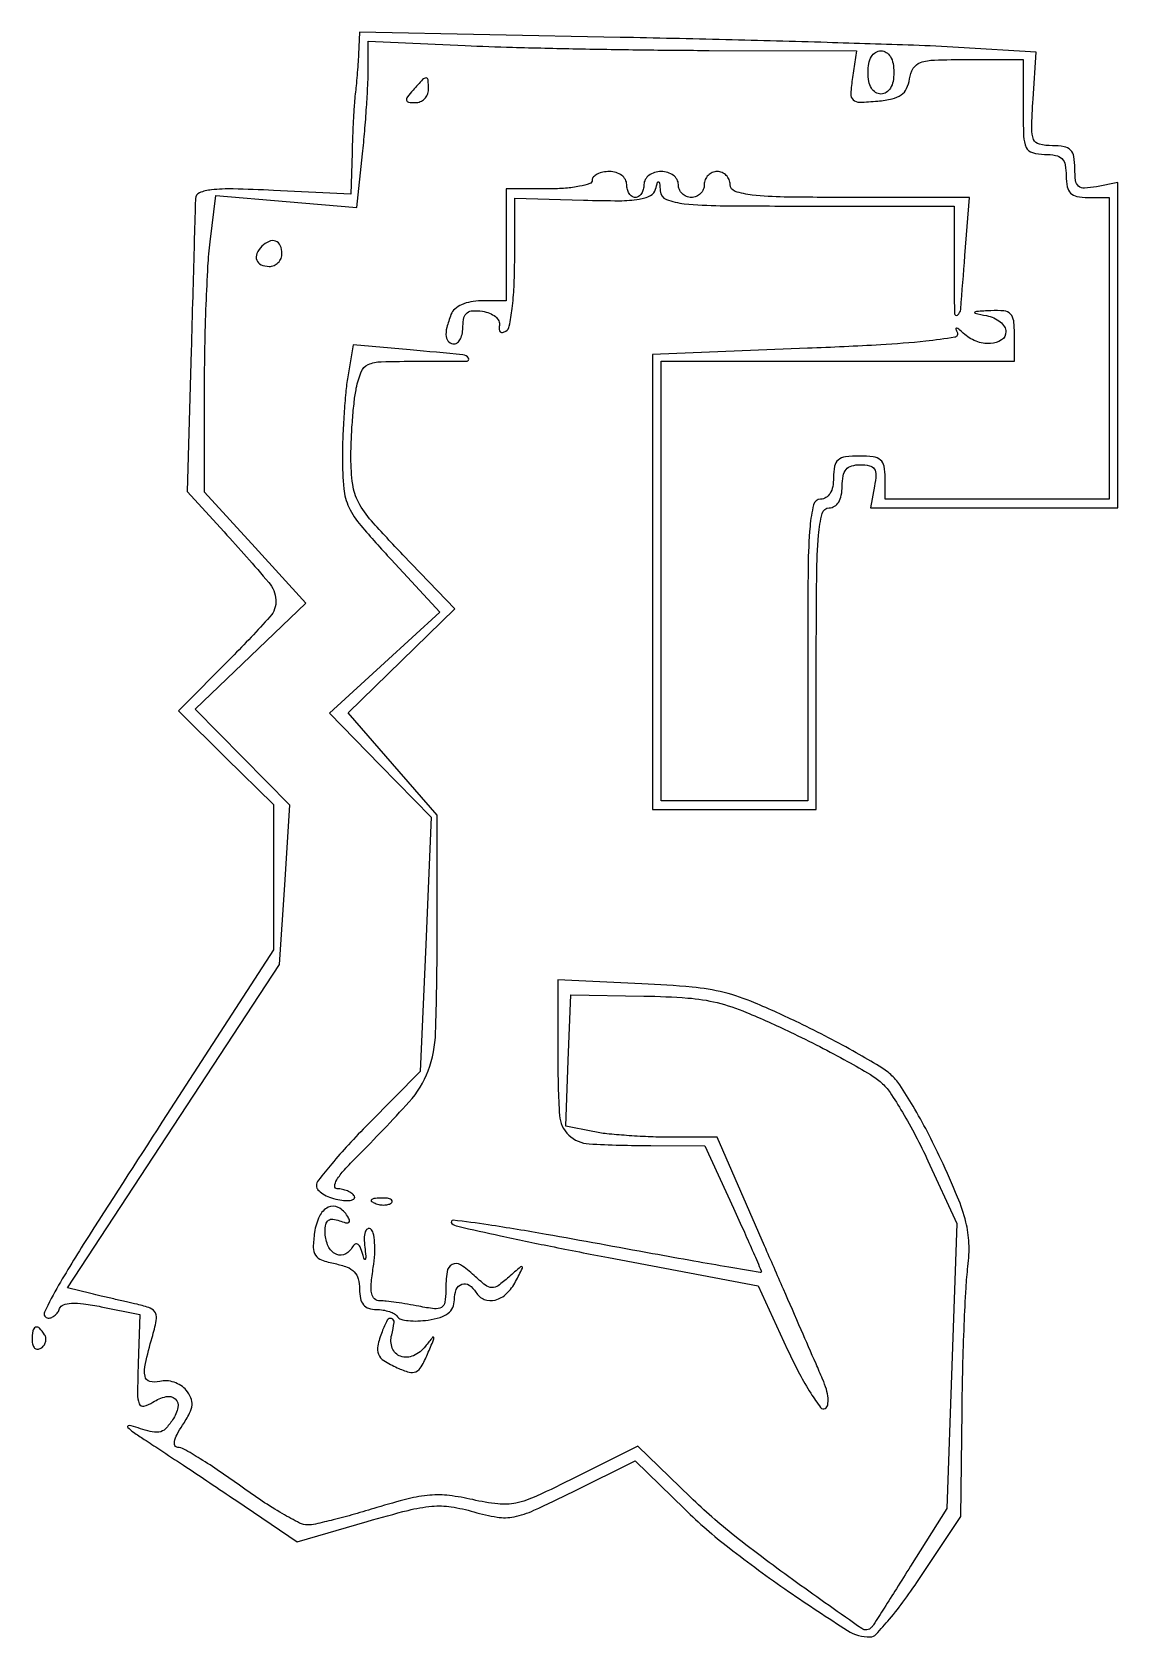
# Model space of a CAD drawing. Extents: x 6 to 132, y 0 to 186.
import ezdxf

# ---------------------------------------------------------------- set-up
doc = ezdxf.new("R2010")
doc.units = 0

msp = doc.modelspace()

# ---------------------------------------------------------------- linework, layer by layer
for points in [[(43.875, 183.590524, -0.004889), (43.808939, 182.452681, -0.003435), (43.713281, 181.173466, -0.003466), (43.604806, 179.950124, -0.007246), (43.5, 179, 0.013791), (43.395361, 177.92211, 0.003542), (43.286719, 176.175157, 0.003603), (43.191211, 174.179452, 0.003655), (43.125, 172.192024), (43, 167.384048), (34, 167.814343, 0.00593), (29.339797, 167.981787, 0.031968), (26.807413, 167.880799, 0.069594), (25.420561, 167.537389, 0.297349), (24.95469, 166.872319, 0.001218), (24.924026, 165.869544, 0.000028), (24.790505, 161.115621, 0.000063), (24.635104, 155.546732, 0.000042), (24.459389, 149.202135), (24.009399, 132.90427), (28.285151, 128.202135, -0.007091), (33.461056, 122.345316, -0.163742), (34.287165, 120.306495, -0.201372), (33.604781, 118.359236, -0.011612), (29.163778, 113.665247), (22.992733, 107.438857), (28.496366, 102.003589), (34, 96.56832), (34, 88.136939), (34, 79.705558), (21.638457, 60.602779, 0.001005), (12.617587, 46.600848, 0.010651), (9.073746, 40.807934, 0.022843), (7.442199, 37.689558, 0.548628), (7.881483, 37, 0.104093), (8.272806, 37.08236, 0.070348), (8.661591, 37.323593, 0.066476), (8.98895, 37.680505, 0.072057), (9.200531, 38.101592, -0.230283), (9.633013, 38.543672, -0.074777), (10.554849, 38.725191, -0.044934), (11.981167, 38.661448, -0.015195), (14.033864, 38.319949), (18.5, 37.436713), (18.314074, 31.749897, 0.005279), (18.235511, 28.199621, 0.09357), (18.434283, 27.075597, 0.379853), (18.964646, 26.797368, 0.079), (20.018595, 27.243686, -0.07987), (21.553378, 27.890493, -0.246776), (22.611162, 27.626653, -0.27301), (22.924179, 26.647596, -0.090007), (22.307688, 25.202036, -0.046514), (21.474203, 24.162031, -0.16681), (20.726621, 23.78073, -0.103602), (19.691815, 23.848496, -0.01256), (17.5, 24.519258, 0.172437), (17.157446, 24.512606, 0.536284), (17.115625, 24.330187, 0.049583), (17.764229, 23.76979, 0.01062), (19, 22.938352, -0.003062), (20.816827, 21.755472, -0.000921), (23.566386, 19.933974, -0.000923), (26.643695, 17.878986, -0.001002), (29.630249, 15.867937), (36.760499, 11.045871), (44.898883, 13.411933, -0.008341), (49.631086, 14.702512, -0.039977), (52.385603, 15.174363, -0.059565), (54.635217, 15.108548, -0.034927), (57.268633, 14.525015, 0.03316), (59.968788, 13.916683, 0.089118), (61.929833, 13.960748, 0.056904), (64.219931, 14.704236, 0.007857), (68.749603, 16.855107), (75.999207, 20.438178), (81.749603, 14.82076, 0.028318), (86.877738, 10.34947, 0.01446), (93.775334, 5.304041, 0.008953), (100.640136, 0.760002, 0.147099), (103.260229, 0.021565, 0.204335), (103.949511, 0.329804, 0.012052), (105.498912, 2.08551, 0.016611), (107.272382, 4.343733, 0.011359), (109.140322, 7.017477), (113.780644, 13.991823), (113.914322, 26.245911, -0.003669), (114.00596, 31.267401, -0.003815), (114.1706, 36.222236, -0.003675), (114.377186, 40.505294, -0.016577), (114.599039, 43, 0.03989), (114.712745, 45.698781, 0.052461), (114.363024, 48.137059, 0.036924), (113.400615, 51.03056, 0.010113), (111.460432, 55.43251, 0.011833), (109.89119, 58.607572, 0.013213), (108.227349, 61.588287, 0.012588), (106.684265, 64.045618, 0.065582), (105.635394, 65.249079, 0.044826), (104.314744, 66.218795, 0.007727), (101.630397, 67.785528, 0.008356), (98.410822, 69.528325, 0.007383), (95, 71.2381, 0.011844), (89.83176, 73.584737, 0.039573), (86.303411, 74.76742, 0.03872), (82.59337, 75.39251, 0.010983), (76.75, 75.787838), (67, 76.232615), (67, 67.232939, 0.015381), (67.20679, 60.512267, 0.189882), (68.269873, 58.235349, 0.177799), (70.632635, 57.217493, 0.013169), (77.780389, 57.013655), (84.060777, 57), (87.385947, 49.75, -0.001903), (88.653231, 46.958899, -0.003114), (89.70334, 44.583059, -0.000459), (90.617472, 42.474228, -0.253999), (90.605558, 42.341265, -0.295936), (90.487058, 42.289972, -0.0002), (86.859133, 42.902822, -0.002134), (82.800446, 43.607943, -0.001291), (78, 44.475853, 0.001226), (65.646602, 46.710993, 0.006644), (58.925996, 47.818039, 0.008174), (54.875603, 48.362511, 0.739605), (54.713719, 47.994529, 0.123315), (55.394929, 47.651734, 0.001425), (60.373296, 46.549051, 0.004246), (66.159492, 45.336112, 0.002746), (72.876225, 44.025883), (90.252449, 40.73527), (93.670991, 33.336285, 0.012627), (95.049252, 30.540852, 0.02131), (96.360959, 28.281096, 0.017076), (97.505503, 26.617753, 0.39003), (98.027825, 26.517197, 0.20763), (98.326083, 26.945964, 0.071202), (98.369494, 27.717964, 0.05219), (98.172547, 28.740491, 0.028788), (97.733059, 29.936585, 0.000349), (96.969468, 31.691626, 0.00004), (95.246586, 35.643092, 0.000048), (93.196275, 40.343256, 0.000039), (91, 45.375621), (85.5, 57.975165), (79.875, 57.987583, -0.009615), (77.489401, 58.038728, -0.008157), (74.972722, 58.182277, -0.008245), (72.684222, 58.388289, -0.022786), (71.085329, 58.632934), (67.920657, 59.265869), (68.210329, 66.882934), (68.5, 74.5), (77, 74.359432, -0.013844), (82.090314, 74.134182, -0.042371), (85.5, 73.595822, -0.039678), (88.887862, 72.47085, -0.011012), (94, 70.176001, -0.00735), (97.40523, 68.494553, -0.008415), (100.607906, 66.785499, -0.007712), (103.272907, 65.250962, -0.046683), (104.558828, 64.311078, -0.064211), (105.560072, 63.165077, -0.013236), (106.995242, 60.892976, -0.013717), (108.530476, 58.144887, -0.012532), (109.961884, 55.233625), (113.306111, 47.978231), (112.720236, 31.453552), (112.134362, 14.928872), (107.930868, 8.214436, -0.000825), (106.297462, 5.614873, -0.001261), (104.871174, 3.365827, -0.000428), (103.631952, 1.426273, -0.034354), (103.41767, 1.137317, -0.385653), (102.26892, 0.989614, -0.0036), (94.711336, 6.333628, -0.011233), (87.503418, 11.758095, -0.025726), (82.389519, 16.234731), (76.279039, 22.165665), (69.022276, 18.511218, -0.008506), (64.531044, 16.34444, -0.054949), (62.148065, 15.547577, -0.080906), (60.053059, 15.439671, -0.029969), (57.132757, 15.940722, 0.028198), (54.422299, 16.415651, 0.049941), (52.1555, 16.454827, 0.040933), (49.638815, 16.037473, 0.01325), (46, 15.019976, -0.006061), (43.397617, 14.251784, -0.007488), (40.954087, 13.601914, -0.006292), (38.892076, 13.113932, -0.053768), (37.950083, 13.007639, -0.121336), (37.034402, 13.228388, -0.01204), (35.03881, 14.324119, -0.014611), (32.697494, 15.777151, -0.011098), (30.215845, 17.5, 0.008079), (27.764465, 19.223857, 0.011308), (25.516004, 20.678125, 0.007814), (23.606131, 21.812262, 0.130799), (22.900752, 22, -0.292971), (22.578506, 22.206545, -0.161973), (22.525347, 22.689366, -0.068894), (22.81787, 23.493059, -0.023354), (23.451893, 24.566924, 0.02513), (24.266252, 25.95748, 0.093543), (24.558018, 26.924618, 0.130129), (24.430852, 27.752855, 0.07051), (23.88676, 28.636446, 0.078261), (23.274364, 29.175587, 0.060731), (22.47145, 29.557861, 0.061277), (21.608593, 29.733344, 0.083698), (20.819857, 29.663142, -0.126167), (19.665235, 29.657635, -0.296102), (19.103593, 30.261965, -0.100484), (19.143287, 31.718387, -0.01294), (19.929784, 34.755173, 0.018689), (20.412546, 36.71159, 0.159188), (20.313559, 37.59829, 0.200696), (19.721256, 38.147611, 0.032389), (18.179784, 38.602374, -0.001031), (16.958666, 38.880814, -0.000601), (15.494776, 39.21964, -0.0006), (14.029242, 39.562558, -0.001016), (12.80243, 39.853803), (10.104861, 40.5), (22.405252, 59.263011), (34.705644, 78.026022), (35.310829, 87.263011), (35.916014, 96.5), (30.426297, 102.061042), (24.936579, 107.622085), (31.357283, 113.787562), (37.777987, 119.953039), (31.888994, 126.379837), (26, 132.806636), (26.008692, 144.653318, -0.004761), (26.059242, 149.581675, -0.004523), (26.203744, 154.593254, -0.004493), (26.411417, 159.022033, -0.015918), (26.660494, 161.855632), (27.303603, 167.211264), (35.501273, 166.528402), (43.698943, 165.84554), (44.349471, 172.069461, 0.00492), (44.598533, 174.702725, 0.004268), (44.808907, 177.468203, 0.004297), (44.956507, 179.975754, 0.012551), (45, 181.708182), (45, 185.122982), (56.25, 184.619625, 0.004408), (61.753008, 184.421995, 0.001816), (69.211625, 184.247053, 0.001796), (77.215077, 184.117171, 0.002307), (84.576807, 184.058134), (101.653614, 184), (101.20265, 180.927382, 0.020877), (101.004457, 179.028208, 0.223134), (101.282419, 178.32585, 0.198785), (102.02217, 178.045356, 0.016325), (104.125843, 178.177382, 0.030832), (105.816806, 178.445012, 0.097747), (106.861004, 178.903191, 0.13017), (107.484146, 179.637706, 0.076043), (107.819551, 180.75, -0.100511), (108.258113, 181.984188, -0.178683), (109.089408, 182.650102, -0.072806), (110.716899, 182.9402, -0.00776), (114.569551, 183), (121, 183), (121, 177.5, 0.008616), (121.058601, 174.099576, 0.098356), (121.363636, 172.8, 0.221767), (122.070774, 172.19502, 0.067911), (123.5, 172, -0.045527), (124.768514, 171.884257, -0.152009), (125.5, 171.5, -0.152009), (125.884257, 170.768514, -0.045527), (126, 169.5, 0.045527), (126.115743, 168.231486, 0.152009), (126.5, 167.5, 0.152009), (127.231486, 167.115743, 0.045527), (128.5, 167), (131, 167), (131, 149.5), (131, 132), (118, 132), (105, 132), (105, 134.5, 0.047675), (104.873428, 135.824437, 0.173074), (104.45, 136.541667, 0.144586), (103.613599, 136.902765, 0.030103), (102, 137, 0.030103), (100.386401, 136.902765, 0.144586), (99.55, 136.541667, 0.173074), (99.126572, 135.824437, 0.047675), (99, 134.5, -0.04716), (98.90137, 133.456621, -0.088208), (98.6, 132.666667, -0.118484), (98.11998, 132.177821, -0.140575), (97.5, 132, 0.346303), (96.682219, 131.356419, 0.037964), (96.271429, 128.833333, 0.018821), (96.049641, 124.203576, 0.002558), (96, 114.5), (96, 97), (87.5, 97), (79, 97), (79, 122.5), (79, 148), (99.5, 148), (120, 148), (120, 151, 0.028492), (119.904493, 152.674684, 0.164251), (119.532182, 153.466486, 0.180079), (118.777148, 153.830587, 0.035634), (117.25, 153.863818, 0.002047), (115.598669, 153.775265, 0.200802), (115.392379, 153.674595, 0.574721), (115.431321, 153.558172, 0.00362), (116.75, 153.294267, -0.058152), (117.610389, 153.022023, -0.067395), (118.339062, 152.568006, -0.078312), (118.831442, 152.009654, -0.142551), (119, 151.430449, -0.247263), (118.491775, 150.465583, -0.142128), (117.211911, 150.043115, -0.101803), (115.532293, 150.32529, -0.09499), (114.053296, 151.25, 0.013986), (113.530709, 151.708532, 0.133941), (113.263287, 151.829864, 0.561579), (113.180184, 151.732601, 0.048423), (113.341481, 151.364607, -0.520187), (113.058563, 150.778126, -0.013733), (109.692527, 150.322537, -0.013256), (104.471549, 149.901041, -0.003376), (95.988186, 149.499521), (78, 148.769827), (78, 122.384913), (78, 96), (87.5, 96), (97, 96), (97, 113.5, -0.002558), (97.049641, 123.203576, -0.018821), (97.271429, 127.833333, -0.037964), (97.682219, 130.356419, -0.346303), (98.5, 131, 0.140575), (99.11998, 131.177821, 0.118484), (99.6, 131.666667, 0.088208), (99.90137, 132.456621, 0.04716), (100, 133.5, -0.044872), (100.108482, 134.706366, -0.131543), (100.461658, 135.454712, -0.151667), (101.10502, 135.86457, -0.066644), (102.116577, 136, -0.053367), (103.179934, 135.886179, -0.196814), (103.725839, 135.51116, -0.160567), (103.915872, 134.801932, -0.033077), (103.755249, 133.5), (103.277344, 131), (117.638672, 131), (132, 131), (132, 149.861328), (132, 168.722656), (129.5, 168.244751, -0.034712), (128.131849, 168.080492, -0.191737), (127.4432, 168.315436, -0.185635), (127.091571, 168.965182, -0.03225), (127, 170.383423, 0.041245), (126.887525, 171.744604, 0.155203), (126.502296, 172.497683, 0.156586), (125.755166, 172.886041, 0.042203), (124.40745, 173, -0.056342), (122.888321, 173.171726, -0.242769), (122.215275, 173.740298, -0.106743), (121.992178, 174.963946, -0.007674), (122.15745, 178.42704), (122.5, 183.85408), (113.5, 184.40373, 0.006709), (108.268679, 184.652813, 0.001131), (98.257812, 184.972234, 0.001237), (86.49129, 185.291892, 0.001099), (74.25, 185.567214), (44, 186.181048)], [(106, 181.5, -0.04716), (105.90137, 180.456621, -0.088208), (105.6, 179.666667, -0.118484), (105.11998, 179.177821, -0.140575), (104.5, 179, -0.140575), (103.88002, 179.177821, -0.118484), (103.4, 179.666667, -0.088208), (103.09863, 180.456621, -0.04716), (103, 181.5, -0.04716), (103.09863, 182.543379, -0.088208), (103.4, 183.333333, -0.118484), (103.88002, 183.822179, -0.140575), (104.5, 184, -0.140575), (105.11998, 183.822179, -0.118484), (105.6, 183.333333, -0.088208), (105.90137, 182.543379, -0.04716)], [(50.210573, 179.461963, 0.017756), (49.553366, 178.661216, 0.208212), (49.459106, 178.27802, 0.325335), (49.687524, 178.055481, 0.035838), (50.460573, 178, 0.096419), (51.048138, 178.114368, 0.097291), (51.547793, 178.440625, 0.098537), (51.882332, 178.9276, 0.101721), (52, 179.5, 0.019434), (51.955338, 180.648652, 0.397768), (51.719977, 180.861798, 0.201684), (51.322999, 180.68486, 0.007679)], [(71, 169, -0.322437), (70.719449, 168.610183, -0.031449), (69.53125, 168.29375, -0.03053), (67.916554, 168.072205, -0.01883), (66, 168), (61, 168), (61, 161.5), (61, 155), (58.106989, 155, 0.045569), (56.899424, 154.889716, 0.060653), (55.848634, 154.560857, 0.071717), (55.054855, 154.054691, 0.124016), (54.606989, 153.418213, 0.028084), (54.119523, 151.897767, 0.092405), (54.046332, 150.851081, 0.183911), (54.361192, 150.243667, 0.184246), (55, 150, 0.196458), (55.382004, 150.156121, 0.086397), (55.70625, 150.607931, 0.066305), (55.926407, 151.277431, 0.046354), (56, 152.069551, -0.058), (56.115212, 153.059423, -0.172847), (56.480329, 153.62401, -0.157056), (57.147328, 153.862107, -0.045709), (58.25, 153.79581, -0.056672), (59.090342, 153.568089, -0.079226), (59.758347, 153.171312, -0.101414), (60.155811, 152.674297, -0.171819), (60.225223, 152.151929, 0.07005), (60.194257, 151.699502, 0.195483), (60.332191, 151.419434, 0.230566), (60.605303, 151.342712, 0.09383), (60.975223, 151.484687, 0.211037), (61.378977, 152.07327, 0.014623), (61.698972, 154.107351, 0.018792), (61.925545, 156.640251, 0.012909), (62, 159.523523), (62, 166.929012), (69.969881, 166.688854, 0.007267), (74.159159, 166.623536, 0.038318), (76.449794, 166.796907, 0.082035), (77.746767, 167.220737, 0.209538), (78.35388, 167.974348, -0.008273), (78.580075, 168.756266, -0.444476), (78.705637, 168.81479, -0.276881), (78.8121, 168.668839, -0.00595), (78.883999, 167.75, 0.291618), (79.599325, 166.776473, 0.06703), (81.676752, 166.277441, 0.023228), (85.853535, 166.045634, 0.002249), (96, 166), (113, 166), (113, 159.333333, 0.002186), (113.025424, 153.518389, 0.610988), (113.372148, 153.344383, 0.217164), (113.752989, 154.023131, 0.001791), (114.252523, 160.25), (114.769694, 167), (100.884847, 167, -0.00339), (93.28076, 167.051554, -0.023518), (89.564141, 167.277008, -0.052177), (87.576771, 167.704494, -0.324375), (87, 168.5, 0.099038), (86.885486, 169.072457, 0.097945), (86.559375, 169.559375, 0.097945), (86.072457, 169.885486, 0.099038), (85.5, 170, 0.099038), (84.927543, 169.885486, 0.097945), (84.440625, 169.559375, 0.097945), (84.114514, 169.072457, 0.099038), (84, 168.5, -0.099038), (83.885486, 167.927543, -0.097945), (83.559375, 167.440625, -0.097945), (83.072457, 167.114514, -0.099038), (82.5, 167, -0.099038), (81.927543, 167.114514, -0.097945), (81.440625, 167.440625, -0.097945), (81.114514, 167.927543, -0.099038), (81, 168.5, 0.130775), (80.846791, 169.075754, 0.10214), (80.416667, 169.5625, 0.08892), (79.769411, 169.888136, 0.072314), (79, 170, 0.072314), (78.230589, 169.888136, 0.08892), (77.583333, 169.5625, 0.10214), (77.153209, 169.075754, 0.130775), (77, 168.5, -0.064853), (76.925306, 167.926543, -0.082425), (76.70625, 167.440625, -0.098894), (76.381354, 167.115568, -0.148195), (76, 167, -0.148195), (75.618646, 167.115568, -0.098894), (75.29375, 167.440625, -0.082425), (75.074694, 167.926543, -0.064853), (75, 168.5, 0.130775), (74.846791, 169.075754, 0.10214), (74.416667, 169.5625, 0.08892), (73.769411, 169.888136, 0.072314), (73, 170, 0.048028), (72.234582, 169.926307, 0.068025), (71.5875, 169.70625, 0.088204), (71.151477, 169.381882, 0.191087)], [(32.666667, 161.333333, 0.091649), (32.095775, 160.503522, 0.193059), (32.066255, 159.735179, 0.206496), (32.569797, 159.19498, 0.103678), (33.5, 159, 0.099038), (34.072457, 159.114514, 0.097945), (34.559375, 159.440625, 0.097945), (34.885486, 159.927543, 0.099038), (35, 160.5, 0.103678), (34.80502, 161.430203, 0.206496), (34.264821, 161.933745, 0.193059), (33.496478, 161.904225, 0.091649)], [(42.63388, 146.2009, 0.017273), (42.397769, 144.385098, 0.007139), (42.198515, 141.914821, 0.007053), (42.059941, 139.257648, 0.009016), (42.011006, 136.807, 0.023381), (42.172174, 133.213518, 0.088932), (42.766681, 131.056769, 0.066011), (44.155171, 128.929129, 0.009218), (47.662836, 124.997461), (53.325672, 118.880922), (46.912836, 113.025458), (40.5, 107.169994), (46.408308, 101.146022), (52.316617, 95.12205), (51.678983, 80.358791), (51.04135, 65.595531), (45.020675, 59.52086, 0.008483), (42.713902, 57.113041, 0.012322), (40.768573, 54.905584, 0.007939), (39.233272, 53.014143, 0.168046), (39, 52.339672, 0.186844), (39.177426, 51.881451, 0.065895), (39.725485, 51.419509, 0.054191), (40.524469, 51.023191, 0.040849), (41.469738, 50.761034, 0.027972), (42.382426, 50.638968, 0.068119), (43.058668, 50.678915, 0.162929), (43.386091, 50.865537, 0.332306), (43.410721, 51.144457, 0.102216), (43.100788, 51.472316, 0.051892), (42.602131, 51.748684, 0.048471), (42.006455, 51.93656, 0.052212), (41.400583, 52, -0.440374), (41.118649, 52.308053, -0.116163), (41.355638, 53.023731, -0.044587), (42.234638, 54.203879, -0.015129), (43.7096, 55.757132, 0.013507), (49.756334, 62.083613, 0.095255), (51.955876, 65.704859, 0.080856), (52.823424, 70.10784, 0.008296), (53, 80.749147), (53, 95.344843), (47.831012, 101.287756), (42.662024, 107.230669), (48.85596, 113.254423), (55.049896, 119.278176), (49.024948, 125.552534, -0.008675), (45.379788, 129.482856, -0.059626), (43.869731, 131.637383, -0.090402), (43.203159, 133.704829, -0.032906), (43, 136.788446, -0.010738), (43.045717, 138.916958, -0.008547), (43.183594, 141.210512, -0.008656), (43.384546, 143.331852, -0.021412), (43.625, 144.875, -0.045752), (44.190139, 146.776893, -0.197336), (44.994671, 147.606688, -0.096236), (46.494887, 147.941075, -0.006857), (50.791667, 148, 0.002182), (56.468534, 148.02477, 0.603938), (56.643911, 148.365414, 0.219363), (55.993774, 148.744371, 0.001748), (49.872875, 149.311319), (43.245749, 149.901801)], [(45.8125, 50.316886, 0.051402), (46.359369, 50.160852, 0.05415), (46.916927, 50.123424, 0.060344), (47.402231, 50.202593, 0.126455), (47.729167, 50.395833, 0.296942), (47.77538, 50.614691, 0.208169), (47.592839, 50.799335, 0.077125), (47.112848, 50.910055, 0.028489), (46.416667, 50.921053, 0.018894), (45.670344, 50.862007, 0.168741), (45.37858, 50.720685, 0.470617), (45.395823, 50.538436, 0.054073)], [(38.778189, 46.942062, 0.02904), (38.625822, 45.208439, 0.154159), (38.882408, 44.303575, 0.164835), (39.601427, 43.743411, 0.034443), (41.164689, 43.317062, -0.041164), (42.544874, 42.920668, -0.110931), (43.391856, 42.362216, -0.128183), (43.848174, 41.550142, -0.064331), (44, 40.375, 0.050109), (44.109748, 39.282664, 0.121823), (44.454314, 38.555902, 0.142712), (45.056406, 38.142118, 0.07982), (45.940983, 38, -0.039373), (46.721711, 37.938425, -0.042446), (47.46308, 37.755227, -0.046573), (48.063566, 37.486941, -0.126663), (48.396955, 37.166731, 0.190128), (48.790281, 36.872993, 0.039397), (49.654849, 36.709473, 0.036223), (50.752721, 36.670198, 0.027275), (51.955972, 36.78023, 0.036015), (53.360221, 37.090898, 0.091316), (54.287398, 37.564038, 0.125313), (54.812627, 38.230425, 0.104923), (55, 39.113499, -0.093422), (55.225786, 40.311367, -0.2177), (55.866889, 40.932374, -0.237946), (56.70683, 40.825605, -0.106293), (57.5, 40, 0.15964), (58.477712, 39.175458, 0.16363), (59.742978, 39.099933, 0.125997), (61.053634, 39.842448, 0.080531), (62.110325, 41.25, 0.002356), (62.906555, 42.784879, 0.385044), (62.861177, 42.95459, 0.334479), (62.671964, 42.941109, 0.00213), (61.325545, 41.757943, -0.024539), (60.081885, 40.760154, -0.17012), (59.344645, 40.540104, -0.156985), (58.599784, 40.819096, -0.020056), (57.286485, 41.947725, 0.043042), (55.719717, 43.17376, 0.272656), (54.748783, 43.218058, 0.240213), (54.152667, 42.369717, 0.035273), (54, 40.208333, -0.038618), (53.893565, 38.832341, -0.225154), (53.495763, 38.247514, -0.164354), (52.699187, 38.082086, -0.019093), (50.875, 38.375, 0.007567), (49.576865, 38.614255, 0.00737), (48.260591, 38.816406, 0.007298), (47.09916, 38.96005, 0.027121), (46.363182, 39, -0.18571), (45.750586, 39.235658, -0.161589), (45.409676, 39.83675, -0.072545), (45.352707, 40.96006, -0.016101), (45.595907, 42.874405, 0.024826), (45.763078, 44.403106, 0.034021), (45.750993, 45.786607, 0.036241), (45.58757, 46.873792, 0.201557), (45.252182, 47.344143, 0.293939), (44.908104, 47.33788, 0.173366), (44.654322, 46.995241, 0.07444), (44.546184, 46.257676, 0.028497), (44.608541, 45.219738, -0.007422), (44.712584, 44.204654, -0.094511), (44.674055, 43.825105, -0.707759), (44.565768, 43.819757, -0.024603), (44.362807, 44.395147, 0.026138), (44.051988, 45.26777, 0.188516), (43.747994, 45.583098, 0.312072), (43.414863, 45.524558, 0.059641), (43.010526, 45.017032, -0.182369), (42.128375, 44.337395, -0.224802), (41.112095, 44.487432, -0.152496), (40.290127, 45.505322, -0.094442), (40, 47.027632, -0.052399), (40.089938, 47.883476, -0.179156), (40.384255, 48.348821, -0.19437), (40.891997, 48.488436, -0.062781), (41.664045, 48.298676, 0.026179), (42.386586, 48.063986, 0.196415), (42.736436, 48.108364, 0.357523), (42.829264, 48.347692, 0.059284), (42.605028, 48.830061, 0.132788), (41.529739, 49.838223, 0.241401), (40.354686, 49.856343, 0.170513), (39.341751, 48.821499, 0.072927)], [(6, 34.440983, 0.067432), (6.074611, 33.890269, 0.140899), (6.298542, 33.524436, 0.190788), (6.63036, 33.397824, 0.136093), (7.016312, 33.510081, 0.090427), (7.360589, 33.820631, 0.095498), (7.565079, 34.22714, 0.099685), (7.598899, 34.665803, 0.108373), (7.457295, 35.069098, 0.050477), (6.86686, 35.838655, 0.315493), (6.407182, 35.933879, 0.25701), (6.085158, 35.519563, 0.039415)], [(46.606989, 35.418213, 0.033729), (46.10223, 33.780516, 0.159271), (46.183959, 32.813869, 0.155359), (46.822688, 32.06848, 0.031642), (48.375168, 31.238831, 0.036006), (49.739958, 30.732049, 0.178901), (50.542538, 30.788719, 0.15974), (51.168015, 31.361387, 0.027255), (51.891419, 32.828316, 0.002088), (52.584831, 34.470799, 0.167304), (52.602362, 34.745374, 0.609376), (52.476034, 34.772096, 0.004629), (51.643306, 33.732629, -0.120245), (50.254367, 32.642832, -0.190713), (48.763592, 32.569641, -0.226482), (47.802125, 33.508105, -0.153139), (47.72714, 35.064583, 0.031936), (48.006116, 36.500239, 0.363069), (47.717251, 36.952439, 0.360196), (47.217661, 36.749609, 0.031827)]]:
    msp.add_lwpolyline(points, format="xyb", close=True)

doc.saveas('drawing.dxf')
